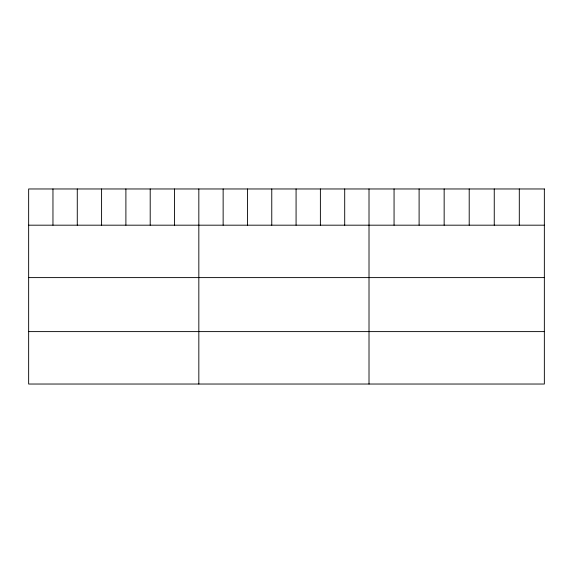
<?xml version="1.0" encoding="UTF-8"?>
<svg xmlns="http://www.w3.org/2000/svg" width="573" height="573" viewBox="0 0 573 573"><rect width="100%" height="100%" fill="white"/><g stroke="black" fill="none" stroke-linecap="round" stroke-linejoin="round"><path stroke-width="0.86" d="M28.65 225.182L544.35 225.182M28.65 277.604L544.35 277.604M28.65 331.609L544.35 331.609M519.303 188.968L519.303 225.182M494.255 188.968L494.255 225.182M469.208 188.968L469.208 225.182M444.154 188.968L444.154 225.182M419.107 188.968L419.107 225.182M394.059 188.968L394.059 225.182M369.012 188.968L369.012 384.032M344.702 188.968L344.702 225.182M320.386 188.968L320.386 225.182M296.076 188.968L296.076 225.182M271.767 188.968L271.767 225.182M247.457 188.968L247.457 225.182M223.141 188.968L223.141 225.182M198.831 188.968L198.831 384.032M174.521 188.968L174.521 225.182M150.205 188.968L150.205 225.182M125.895 188.968L125.895 225.182M101.586 188.968L101.586 225.182M77.276 188.968L77.276 225.182M52.96 188.968L52.96 225.182M544.35 188.968L28.65 188.968L28.65 384.032L544.35 384.032L544.35 188.968"/></g></svg>
